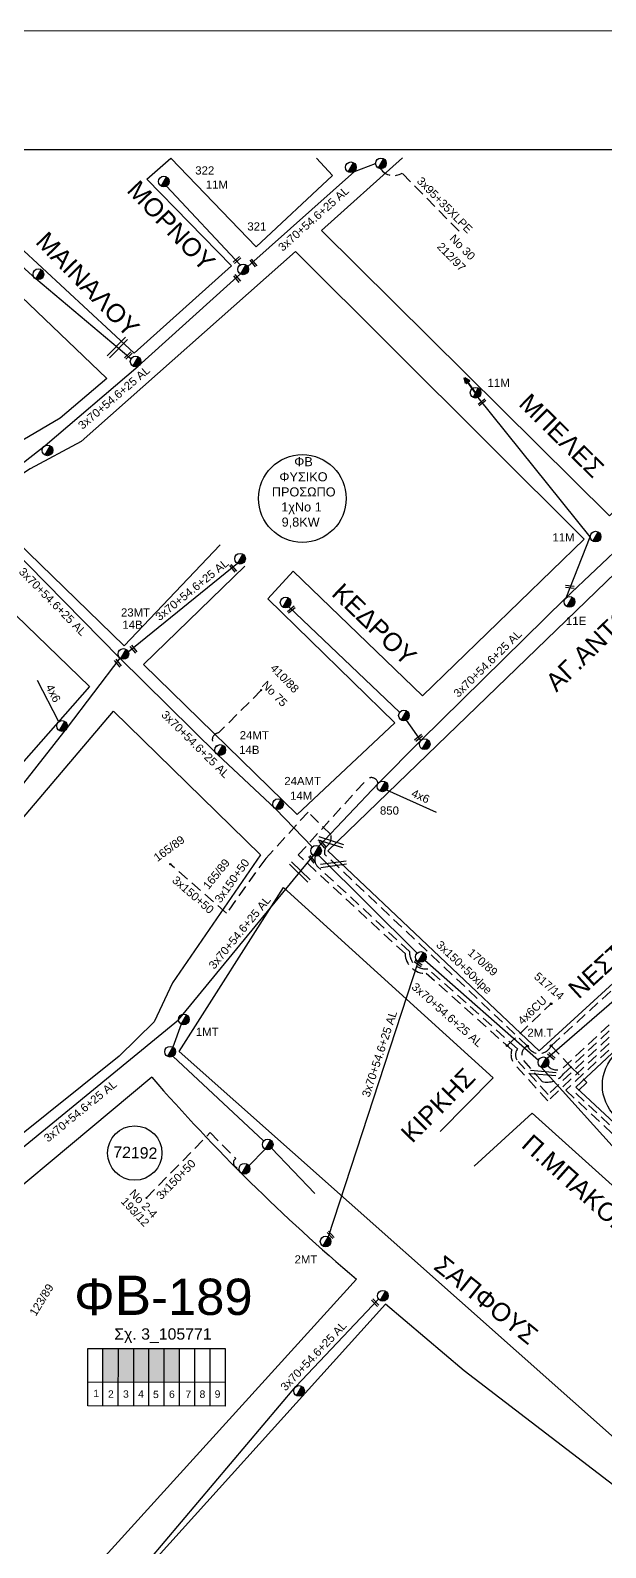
# Model space of a CAD drawing. Header units: millimetres. Extents: x 855 to 3091, y 750 to 2767.
# Drawn here: x 2275 to 2401.9, y 1438.1 to 1772.4 of the extents above; entities that cross this region are included whole.
import ezdxf
from ezdxf.enums import TextEntityAlignment as Align

# ---------------------------------------------------------------- set-up
doc = ezdxf.new("R2010")
doc.units = ezdxf.units.MM
doc.linetypes.add('DASHED', pattern=[19.05, 12.7, -6.35])
for name, color, linetype, lineweight in [('3x150+50', 7, 'Continuous', 30), ('3x150AL+50CU', 7, 'Continuous', 30), ('3x70+54.6+25 AL', 7, 'SYN_LINE', 30), ('3x95+35', 7, 'Continuous', 30), ('4x6', 7, 'SYN_LINE', 30), ('4x6CU', 7, 'Continuous', 30), ('Υπόβαθρο ΔΕΗ', 7, 'Continuous', 30)]:
    doc.layers.add(name, color=color, linetype=linetype, lineweight=lineweight)
for name, color, linetype in [('Pillar OTE', 7, 'Continuous'), ('TEXT ΚΑΛΩΔΙΩΝ', 7, 'Continuous'), ('Άγνωστα', 7, 'Continuous'), ('Επίτονοι', 7, 'Continuous'), ('Επιγραφές - Σχήματα', 7, 'Continuous'), ('Καλώδια ΧΤ   3x150AL+50CU', 7, 'DASHED'), ('Μηχανική τομή', 7, 'Continuous'), ('Στύλος ΦΜ', 7, 'Continuous'), ('Στύλος ΦΜ @ 1', 7, 'Continuous'), ('Συνδέσεις', 7, 'Continuous'), ('Τομή', 7, 'Continuous')]:
    doc.layers.add(name, color=color, linetype=linetype)
doc.styles.add('arial', font='arial.ttf')
doc.styles.get("Standard").update_dxf_attribs({"font": 'arial.ttf'})
doc.linetypes.add('SYN_LINE', pattern='A,0.5,-0.0001,["/\\/\\/\\/",Standard,S=0.1,R=0,X=0,Y=-0.05],-0.25', length=0.7501)

# ---------------------------------------------------------------- blocks, each defined once
blk = doc.blocks.new('ΥΠΑΡΧΩΝ ΤΣΙΜΕΝΤΕΝΙΟΣ ΣΤΥΛΟΣ')
at = {"layer": 'Στύλος ΦΜ'}
blk.add_hatch(color=7, dxfattribs=at).paths.add_polyline_path([(-1.29, -2.28, 0.574793), (2.62, 0, 0.268822), (1.3, 2.27)])
at = {"layer": 'Στύλος ΦΜ', "color": 7}
blk.add_line((-1.29, -2.28), (1.3, 2.27), dxfattribs=at)
blk.add_circle((0, 0), 2.62, dxfattribs=at)
at = {"layer": 'Στύλος ΦΜ', "flags": 4}
for tag, p in [('ΑΡΙΘΜΟΣ', (-4.68, 8.05)), ('ΤΥΠΟΣ', (-4.91, 3.03))]:
    blk.add_attdef(tag, p, '', height=4, dxfattribs=at)
blk = doc.blocks.new('ΕΠΙΤΟΝΟΣ')
at = {"layer": 'Επίτονοι', "lineweight": 40, "ltscale": 40}
blk.add_hatch(color=256, dxfattribs=at).paths.add_polyline_path([(-1.13, 6.47), (0, 9.1), (1.13, 6.47)])
for p, q in [((-1.13, 6.47), (0, 9.1)), ((0, 9.1), (1.13, 6.47)), ((1.13, 6.47), (-1.13, 6.47)), ((-1.13, 6.47), (0, 6.47)), ((0, 6.47), (0, 0))]:
    blk.add_line(p, q, dxfattribs=at)
blk = doc.blocks.new('ΜΗΧΑΝΙΚΗ ΤΟΜΗ')
at = {"layer": 'Μηχανική τομή', "ltscale": 40}
for p, q in [((-1.9, 0.8), (5.7, 0.8)), ((-1.9, -0.8), (5.7, -0.8))]:
    blk.add_line(p, q, dxfattribs=at)
blk = doc.blocks.new('ΤΟΜΗ')
at = {"layer": 'Τομή', "ltscale": 40}
for p, q in [((-5.7, 0), (17.1, 0)), ((-5.7, -2.8), (17.1, -2.8))]:
    blk.add_line(p, q, dxfattribs=at)
blk = doc.blocks.new('_ΣΥΝΔΕΣΗ')
at = {"layer": 'Συνδέσεις', "linetype": 'SYN_LINE', "ltscale": 40}
blk.add_hatch(color=256, dxfattribs=at).paths.add_polyline_path([(0.5, -0.01, 1), (-0.5, -0.01, 1)])
at = {"layer": 'Συνδέσεις'}
blk.add_circle((0, -0.01), 0.5, dxfattribs=at)

msp = doc.modelspace()

# ---------------------------------------------------------------- hatches: boundary and pattern name
at = {"layer": 'Καλώδια ΧΤ   3x150AL+50CU', "linetype": 'DASHED', "lineweight": -3, "ltscale": 0.2}
h = msp.add_hatch(color=173, dxfattribs=at)
h.dxf.hatch_style = 1
h.paths.add_polyline_path([(2294.38, 1481.93), (2290.94, 1481.93), (2290.93, 1474.57), (2294.37, 1474.57)])
h = msp.add_hatch(color=6, dxfattribs=at)
h.dxf.hatch_style = 1
h.paths.add_polyline_path([(2294.37, 1474.57), (2297.81, 1474.57), (2297.81, 1481.93), (2294.38, 1481.93)])
h = msp.add_hatch(color=133, dxfattribs=at)
h.dxf.hatch_style = 1
h.paths.add_polyline_path([(2301.11, 1481.93), (2297.81, 1481.93), (2297.81, 1474.57), (2301.11, 1474.56)])
h = msp.add_hatch(color=62, dxfattribs=at)
h.dxf.hatch_style = 1
h.paths.add_polyline_path([(2304.5, 1481.93), (2301.11, 1481.93), (2301.11, 1474.56), (2304.5, 1474.56)])
h = msp.add_hatch(color=27, dxfattribs=at)
h.dxf.hatch_style = 1
h.paths.add_polyline_path([(2304.5, 1474.56), (2307.89, 1474.56), (2307.9, 1481.93), (2304.5, 1481.93)])

# ---------------------------------------------------------------- linework, layer by layer
at = {"lineweight": -3, "ltscale": 0.2}
for centre in [(2334.97, 1669.26), (2410.82, 1539.96)]:
    msp.add_circle(centre, 9.67, dxfattribs=at)
at = {"layer": '3x150+50', "lineweight": -3}
msp.add_lwpolyline([(876.93, 763.69), (2934.6, 763.16), (2934.6, 1746.06), (876.93, 1746.06)], close=True, dxfattribs=at)
at = {"layer": '3x150+50', "color": 133, "linetype": 'DASHED', "lineweight": -3, "ltscale": 0.2}
for points in [[(2325.9, 1627.01), (2316.49, 1617.6, 0.805777), (2316.07, 1614.71, 3.47414)], [(2475.66, 1600.73), (2466.65, 1610.37), (2389.16, 1537.92), (2382.55, 1545.21, -0.363113), (2382.43, 1547.97), (2362.66, 1565.63, -0.47454), (2358.61, 1569.4), (2338.41, 1588.06, -0.297366), (2337.81, 1590.43, -0.713774)]]:
    msp.add_lwpolyline(points, format="xyb", dxfattribs=at)
at = {"layer": '3x150+50', "color": 5, "linetype": 'DASHED', "lineweight": -3, "ltscale": 0.2}
for points in [[(2476.37, 1601.4), (2466.68, 1611.76), (2392.56, 1542.47, -0.306727), (2387.85, 1540.78), (2383.81, 1545.43, -0.49792), (2384.63, 1548.6)], [(2389.84, 1548.67, -0.646726), (2384.63, 1548.6), (2339.86, 1590.9, -0.26876), (2340.48, 1592.73, 0.282307), (2341.25, 1595.19), (2336.23, 1600.15), (2326.88, 1589.92), (2318.26, 1577.9), (2305.84, 1588.67)], [(2394.19, 1544), (2397.75, 1540.55), (2395.27, 1538.19), (2406.02, 1528.18, -0.28141), (2411.35, 1523.11), (2424.69, 1535.73)]]:
    msp.add_lwpolyline(points, format="xyb", dxfattribs=at)
at = {"layer": '3x150+50', "color": 6, "linetype": 'DASHED', "lineweight": -3, "ltscale": 0.2}
msp.add_lwpolyline([(2477.06, 1602.05), (2466.69, 1613.14), (2392.47, 1543.76, -0.40085), (2389.09, 1544.3)], format="xyb", dxfattribs=at)
at = {"layer": '3x150+50', "color": 30, "linetype": 'DASHED', "lineweight": -3, "ltscale": 0.2}
msp.add_lwpolyline([(2474.95, 1600.07), (2466.63, 1608.98), (2389.1, 1536.5), (2381.8, 1544.54, -0.279634), (2381.18, 1547.75), (2362.31, 1564.6, -0.410122), (2357.61, 1568.97), (2334.07, 1590.7), (2349.07, 1607.25, -0.635681), (2351.66, 1606.46, -102.622288)], format="xyb", dxfattribs=at)
at = {"layer": '3x150+50', "color": 151, "linetype": 'DASHED', "lineweight": -3, "ltscale": 0.2}
msp.add_lwpolyline([(2474.22, 1599.39), (2466.58, 1607.56), (2393.09, 1538.86), (2405.81, 1527.01, -0.282439), (2409.52, 1523.13), (2433.28, 1502.8, -0.635886), (2434.15, 1501.36)], format="xyb", dxfattribs=at)
at = {"layer": '3x150+50', "color": 5, "linetype": 'DASHED', "lineweight": -3, "ltscale": 0.2}
msp.add_lwpolyline([(2394.19, 1544), (2389.84, 1548.67)], dxfattribs=at)
at = {"layer": '3x150+50', "color": 173, "linetype": 'DASHED', "lineweight": -3, "ltscale": 0.2}
msp.add_lwpolyline([(2300.58, 1515.14), (2314.64, 1529.51), (2320.26, 1523.78, 0.83016), (2321.04, 1521.81, -17.62833)], format="xyb", dxfattribs=at)
at = {"layer": '3x150AL+50CU', "color": 5, "linetype": 'DASHED', "lineweight": -3, "ltscale": 0.2}
msp.add_lwpolyline([(2389.85, 1548.66), (2450.89, 1604.41), (2438.2, 1617.13)], dxfattribs=at)
at = {"layer": '3x70+54.6+25 AL', "color": 5, "linetype": 'SYN_LINE', "lineweight": -3, "ltscale": 15}
msp.add_lwpolyline([(2297.14, 1700), (2276.15, 1717.64), (2256.25, 1735.67), (2246.02, 1746.06)], dxfattribs=at)
at = {"layer": '3x70+54.6+25 AL', "color": 133, "linetype": 'SYN_LINE', "lineweight": -3, "ltscale": 15}
for points in [[(2322.91, 1720.36), (2346.45, 1741.35), (2351.12, 1743.09)], [(2305.02, 1738.1), (2321.28, 1720.76)], [(2262.22, 1668.44), (2278.26, 1680.94), (2298.78, 1698.42), (2321.31, 1718.73)], [(2337.17, 1592.45), (2329.02, 1600.88), (2316.27, 1612.81), (2294.58, 1634.22), (2262.25, 1666.95)], [(2296.57, 1635.44), (2320.64, 1654.97)], [(2294.73, 1634.08), (2283.09, 1618.78), (2273.46, 1606.52), (2246.95, 1576.19)], [(2262.6, 1401.73), (2285.17, 1420.72), (2301.12, 1435.24), (2333.55, 1473.55), (2351.79, 1492.84)]]:
    msp.add_lwpolyline(points, dxfattribs=at)
at = {"layer": '3x70+54.6+25 AL', "color": 30, "linetype": 'SYN_LINE', "lineweight": -3, "ltscale": 15}
for points in [[(2338.57, 1592.62), (2351.66, 1606.46), (2361.13, 1615.95), (2393.03, 1647.26), (2426.46, 1678.85), (2459.15, 1709.56)], [(2393.17, 1647.39), (2398.47, 1660.83), (2373.77, 1691.54)], [(2356.42, 1622.14), (2331.96, 1645.37)]]:
    msp.add_lwpolyline(points, dxfattribs=at)
at = {"layer": '3x70+54.6+25 AL', "color": 85, "linetype": 'SYN_LINE', "lineweight": -3, "ltscale": 15}
msp.add_lwpolyline([(2534.27, 1680.3), (2515.44, 1660.9), (2489.95, 1638.17), (2461.75, 1612.16), (2441.66, 1592.58), (2422.32, 1574.68), (2388.99, 1545.82)], dxfattribs=at)
at = {"layer": '3x70+54.6+25 AL', "color": 30, "linetype": 'SYN_LINE', "lineweight": -3, "ltscale": 7}
msp.add_lwpolyline([(2361.11, 1615.92), (2357.95, 1620.42)], dxfattribs=at)
at = {"layer": '3x70+54.6+25 AL', "color": 173, "linetype": 'SYN_LINE', "lineweight": -3, "ltscale": 15}
for points in [[(2239.29, 1498.54), (2273.81, 1526.65), (2307.65, 1554.38), (2337.4, 1590.57)], [(2308.25, 1553.44), (2306.38, 1548.36)], [(2306.43, 1546.35), (2326.43, 1527.67)], [(2328.16, 1526.07), (2337.71, 1516.12)]]:
    msp.add_lwpolyline(points, dxfattribs=at)
at = {"layer": '3x70+54.6+25 AL', "color": 6, "linetype": 'SYN_LINE', "lineweight": -3, "ltscale": 15}
for points in [[(2360.27, 1569.07), (2338.6, 1590.6)], [(2360.51, 1567.2), (2340.68, 1506.55)], [(2387.03, 1545.38), (2362.01, 1567.48)]]:
    msp.add_lwpolyline(points, dxfattribs=at)
at = {"layer": '3x70+54.6+25 AL', "color": 151, "linetype": 'SYN_LINE', "lineweight": -3, "ltscale": 15}
msp.add_lwpolyline([(2433.14, 1500.73), (2405.99, 1523.56), (2387.56, 1543.98)], dxfattribs=at)
at = {"layer": '3x70+54.6+25 AL', "color": 173, "linetype": 'SYN_LINE', "lineweight": -3, "ltscale": 6}
msp.add_lwpolyline([(2326.74, 1525.87), (2323.18, 1522.19)], dxfattribs=at)
at = {"layer": '3x95+35', "color": 133, "linetype": 'DASHED', "lineweight": -3, "ltscale": 0.2}
msp.add_lwpolyline([(2369.52, 1728.18), (2356.96, 1740.96, -0.403432), (2352.23, 1741.92, 5.735036)], format="xyb", dxfattribs=at)
at = {"layer": '4x6', "color": 133, "linetype": 'SYN_LINE', "lineweight": -3, "ltscale": 10}
msp.add_lwpolyline([(2281.21, 1620.15), (2276.53, 1629.18)], dxfattribs=at)
at = {"layer": '4x6', "color": 30, "linetype": 'SYN_LINE', "lineweight": -3, "ltscale": 15}
msp.add_lwpolyline([(2353.54, 1605.05), (2364.5, 1600.13)], dxfattribs=at)
at = {"layer": '4x6CU', "color": 30, "linetype": 'DASHED', "lineweight": -3, "ltscale": 0.2}
msp.add_lwpolyline([(2380.15, 1548.68), (2389.76, 1557.88)], dxfattribs=at)
at = {"layer": 'Pillar OTE', "lineweight": -3, "ltscale": 40}
for points in [[(2287.61, 1469.29), (2287.61, 1481.93), (2317.94, 1481.93), (2317.94, 1469.26), (2287.61, 1469.29)], [(2290.93, 1469.29), (2290.94, 1481.93)], [(2294.37, 1469.29), (2294.38, 1481.93)], [(2297.81, 1469.28), (2297.81, 1481.93)], [(2301.11, 1469.28), (2301.11, 1481.93)], [(2304.5, 1469.28), (2304.5, 1481.93)], [(2307.89, 1469.27), (2307.9, 1481.93)], [(2311.23, 1469.27), (2311.23, 1481.93)], [(2314.62, 1469.27), (2314.62, 1481.93)], [(2287.61, 1474.58), (2317.94, 1474.55)]]:
    msp.add_lwpolyline(points, dxfattribs=at)
at = {"layer": 'Επιγραφές - Σχήματα', "lineweight": -3}
msp.add_lwpolyline([(854.53, 1772.42), (3089.94, 1772.28), (3090.64, 753.14), (854.53, 753.28)], close=True, dxfattribs=at)
at = {"layer": 'Υπόβαθρο ΔΕΗ', "lineweight": -3}
for points in [[(2252.16, 1743.62), (2297.9, 1701.27), (2319.36, 1720.53), (2300.65, 1739.64), (2305.97, 1744.23), (2324.75, 1724.71), (2341.61, 1740.46), (2338.09, 1744.24)], [(2357.09, 1744.35), (2339.22, 1728.28), (2402.74, 1665.44), (2434.33, 1695.54), (2407.26, 1722.24), (2412.3, 1727.34), (2439.63, 1700.95), (2478.65, 1738.48), (2472.26, 1744.83)], [(2333.44, 1723.69), (2286.21, 1681.78), (2274.91, 1675.77), (2269.62, 1672.36), (2263.92, 1667.56), (2295.65, 1636.75), (2316.83, 1659.06)], [(2322.28, 1654.35), (2299.89, 1632.67), (2333.83, 1599.63), (2355.36, 1619.84), (2327.33, 1647.11), (2332.91, 1653.24), (2361.43, 1625.77), (2397.15, 1660.27), (2333.44, 1723.69)], [(2407.12, 1459.21), (2307.77, 1547.42), (2330.78, 1583.5), (2377.08, 1541.62), (2365.37, 1529.79)], [(2301.75, 1541.7), (2251.88, 1500.15), (2218.85, 1432.85), (2261.81, 1403.61), (2346.88, 1497.22)], [(2372.83, 1522.12), (2385.65, 1533.79), (2421.65, 1501.38), (2422.07, 1451.24), (2478.61, 1411.04), (2445.27, 1361.8), (2336.52, 1430.33)], [(2413.76, 1444.07), (2370.67, 1477.01), (2353.29, 1491.72), (2291.46, 1423.23), (2316.87, 1406.11), (2353.7, 1369.43), (2377.96, 1395.71), (2335.39, 1423.4)]]:
    msp.add_lwpolyline(points, dxfattribs=at)
for points in [[(2340.55, 1591.63), (2387.17, 1547.57), (2532.56, 1680.36), (2485.21, 1731.23)], [(2266.03, 1720.28), (2291.87, 1695.68), (2281.56, 1686.99), (2267.85, 1678.98), (2259.15, 1671.89), (2237.67, 1692.04)], [(2395.29, 1539.55), (2434.68, 1502.84), (2567.67, 1642.42), (2538, 1672.96)], [(2255.54, 1659.17), (2287.98, 1627.84), (2202.11, 1530.33), (2176.58, 1552), (2175.68, 1561.35)], [(2207.73, 1525.55), (2239.09, 1558.66), (2293.32, 1622.41), (2325.72, 1590.75), (2306.3, 1562.54), (2302.29, 1553.96), (2294.58, 1546.36), (2238.1, 1501.19)]]:
    msp.add_lwpolyline(points, close=True, dxfattribs=at)
msp.add_lwpolyline([(2301.75, 1541.7, 0.03761), (2346.88, 1497.22, 0.720858)], format="xyb", dxfattribs=at)
msp.add_circle((2298, 1525.01), 6, dxfattribs=at)

# ---------------------------------------------------------------- block references
at = {"layer": 'Επίτονοι', "lineweight": -3, "xscale": 0.4499999999998181, "yscale": 0.4499999999998181, "zscale": 0.4499999999998181, "rotation": 36.97127863614599}
msp.add_blockref('ΕΠΙΤΟΝΟΣ', (2373.19, 1692.57), dxfattribs=at)
at = {"layer": 'Μηχανική τομή', "lineweight": -3}
for p, xscale, yscale, zscale, rotation in [((2320.19, 1721.51), 0.2499999999999997, 0.2499999999999997, 0.4999999999999997, 41.97787882532334), ((2323.83, 1721.52), 0.2499999999999997, 0.2499999999999997, 0.4999999999999997, 309.2449625426606), ((2320.24, 1718.11), 0.2499999999999997, 0.2499999999999997, 0.4999999999999997, 309.2449625426606), ((2296.22, 1700.44), 0.2499999999999997, 0.2499999999999997, 0.4999999999999997, 41.97787882532334), ((2374.95, 1690.7), 0.2499999999999997, 0.2499999999999997, 0.4999999999999997, 219.1259090839692), ((2319.36, 1654.24), 0.2499999999999997, 0.2499999999999997, 0.4999999999999997, 309.2449625426606), ((2394.44, 1649.7), 0.2499999999999997, 0.2499999999999997, 0.4999999999999997, 173.547999991084), ((2332.91, 1645.04), 0.2499999999999997, 0.2499999999999997, 0.4999999999999997, 219.1259090839692), ((2297.4, 1636.43), 0.2499999999999997, 0.2499999999999997, 0.4999999999999997, 309.2449625426606), ((2293.93, 1633.34), 0.2499999999999997, 0.2499999999999997, 0.4999999999999997, 309.2449625426606), ((2360.97, 1616.77), 0.2499999999999997, 0.2499999999999997, 0.4999999999999997, 219.1259090839692), ((2339.07, 1593.46), 0.2499999999999997, 0.2499999999999997, 0.4999999999999997, 309.2449625426606), ((2336.77, 1590.12), 0.2499999999999997, 0.2499999999999997, 0.4999999999999997, 309.2449625426606), ((2360.12, 1567.1), 0.2499999999999999, 0.2499999999999999, 0.4999999999999995, 326.5717389394755), ((2389.53, 1546.7), 0.2499999999999998, 0.2499999999999998, 0.4999999999999997, 319.5425630443053), ((2340.88, 1507.32), 0.25, 0.25, 0.4999999999999995, 313.5088931811238), ((2350.71, 1492.4), 0.25, 0.25, 0.4999999999999995, 313.5088931811238)]:
    msp.add_blockref('ΜΗΧΑΝΙΚΗ ΤΟΜΗ', p, dxfattribs=dict(at, xscale=xscale, yscale=yscale, zscale=zscale, rotation=rotation))
at = {"layer": 'Στύλος ΦΜ @ 1', "lineweight": -3, "ltscale": 40}
ref = msp.add_blockref('ΥΠΑΡΧΩΝ ΤΣΙΜΕΝΤΕΝΙΟΣ ΣΤΥΛΟΣ', (2304.42, 1739.12), dxfattribs=dict(at, xscale=0.4499999999998181, yscale=0.4499999999998181, zscale=0.4499999999998181))
ref.add_attrib('ΤΥΠΟΣ', '322', (2311.34, 1740.65), dxfattribs={"layer": 'Στύλος ΦΜ', "height": 1.8, "flags": 4})
ref.add_attrib('ΑΡΙΘΜΟΣ', '11M', (2313.66, 1737.53), dxfattribs={"layer": 'Στύλος ΦΜ', "height": 1.8, "flags": 4})
for p, xscale, yscale, zscale in [((2345.67, 1742.24), 0.4499999999998181, 0.4499999999998181, 0.4499999999998181), ((2352.3, 1743.1), 0.4499999999998181, 0.4499999999998181, 0.4499999999998181), ((2276.73, 1718.67), 0.4499999999998181, 0.4499999999998181, 0.4499999999998181), ((2298.18, 1699.44), 0.4499999999998181, 0.4499999999998181, 0.4499999999998181), ((2278.75, 1679.86), 0.4499999999998181, 0.4499999999998181, 0.4499999999998181), ((2321.22, 1655.99), 0.4499999999998181, 0.4499999999998181, 0.4499999999998181), ((2331.27, 1646.32), 0.4499999999998181, 0.4499999999998181, 0.4499999999998181), ((2357.37, 1621.44), 0.4499999999998181, 0.4499999999998181, 0.4499999999998181), ((2281.96, 1619.12), 0.4499999999998181, 0.4499999999998181, 0.4499999999998181), ((2361.95, 1615.1), 0.4499999999998181, 0.4499999999998181, 0.4499999999998181), ((2337.98, 1591.6), 0.4499999999998181, 0.4499999999998181, 0.4499999999998181), ((2361.09, 1568.22), 0.4499999999998181, 0.4499999999998181, 0.4499999999998181), ((2305.79, 1547.34), 0.4499999999998182, 0.4499999999998182, 0.4499999999998182), ((2327.32, 1526.89), 0.4499999999998182, 0.4499999999998182, 0.4499999999998182), ((2322.19, 1521.55), 0.4499999999998182, 0.4499999999998182, 0.4499999999998182), ((2352.72, 1493.56), 0.4499999999998181, 0.4499999999998181, 0.4499999999998181), ((2334.24, 1472.59), 0.4499999999998181, 0.4499999999998181, 0.4499999999998181)]:
    msp.add_blockref('ΥΠΑΡΧΩΝ ΤΣΙΜΕΝΤΕΝΙΟΣ ΣΤΥΛΟΣ', p, dxfattribs=dict(at, xscale=xscale, yscale=yscale, zscale=zscale))
ref = msp.add_blockref('ΥΠΑΡΧΩΝ ΤΣΙΜΕΝΤΕΝΙΟΣ ΣΤΥΛΟΣ', (2321.9, 1719.75), dxfattribs=dict(at, xscale=0.4499999999998181, yscale=0.4499999999998181, zscale=0.4499999999998181))
ref.add_attrib('ΤΥΠΟΣ', '321', (2322.83, 1728.31), dxfattribs={"layer": 'Στύλος ΦΜ', "height": 1.8, "flags": 4})
ref = msp.add_blockref('ΥΠΑΡΧΩΝ ΤΣΙΜΕΝΤΕΝΙΟΣ ΣΤΥΛΟΣ', (2373.19, 1692.57), dxfattribs=dict(at, xscale=0.4499999999998181, yscale=0.4499999999998181, zscale=0.4499999999998181))
ref.add_attrib('ΤΥΠΟΣ', '11M', (2375.83, 1693.86), dxfattribs={"layer": 'Στύλος ΦΜ', "height": 1.8, "flags": 4})
ref = msp.add_blockref('ΥΠΑΡΧΩΝ ΤΣΙΜΕΝΤΕΝΙΟΣ ΣΤΥΛΟΣ', (2399.65, 1660.85), dxfattribs=dict(at, xscale=0.4499999999998181, yscale=0.4499999999998181, zscale=0.4499999999998181))
ref.add_attrib('ΤΥΠΟΣ', '11M', (2390.12, 1659.78), dxfattribs={"layer": 'Στύλος ΦΜ', "height": 1.8, "flags": 4})
ref = msp.add_blockref('ΥΠΑΡΧΩΝ ΤΣΙΜΕΝΤΕΝΙΟΣ ΣΤΥΛΟΣ', (2393.91, 1646.47), dxfattribs=dict(at, xscale=0.4499999999998181, yscale=0.4499999999998181, zscale=0.4499999999998181))
ref.add_attrib('ΤΥΠΟΣ', '11E', (2393.11, 1641.38), dxfattribs={"layer": 'Στύλος ΦΜ', "height": 1.8, "flags": 4})
ref = msp.add_blockref('ΥΠΑΡΧΩΝ ΤΣΙΜΕΝΤΕΝΙΟΣ ΣΤΥΛΟΣ', (2295.48, 1634.99), dxfattribs=dict(at, xscale=0.4499999999998178, yscale=0.4499999999998178, zscale=0.4499999999998178))
ref.add_attrib('ΤΥΠΟΣ', '23MT', (2294.95, 1643.24), dxfattribs={"layer": 'Στύλος ΦΜ', "height": 1.8, "flags": 4})
ref.add_attrib('ΑΡΙΘΜΟΣ', '14B', (2295.26, 1640.54), dxfattribs={"layer": 'Στύλος ΦΜ', "height": 1.8, "flags": 4})
ref = msp.add_blockref('ΥΠΑΡΧΩΝ ΤΣΙΜΕΝΤΕΝΙΟΣ ΣΤΥΛΟΣ', (2316.85, 1613.83), dxfattribs=dict(at, xscale=0.4499999999998177, yscale=0.4499999999998177, zscale=0.4499999999998177))
ref.add_attrib('ΤΥΠΟΣ', '24MT', (2321.15, 1616.18), dxfattribs={"layer": 'Στύλος ΦΜ', "height": 1.8, "flags": 4})
ref.add_attrib('ΑΡΙΘΜΟΣ', '14B', (2321.03, 1612.98), dxfattribs={"layer": 'Στύλος ΦΜ', "height": 1.8, "flags": 4})
ref = msp.add_blockref('ΥΠΑΡΧΩΝ ΤΣΙΜΕΝΤΕΝΙΟΣ ΣΤΥΛΟΣ', (2329.6, 1601.9), dxfattribs=dict(at, xscale=0.4499999999998177, yscale=0.4499999999998177, zscale=0.4499999999998177))
ref.add_attrib('ΤΥΠΟΣ', '24AMT', (2330.98, 1606.1), dxfattribs={"layer": 'Στύλος ΦΜ', "height": 1.8, "flags": 4})
ref.add_attrib('ΑΡΙΘΜΟΣ', '14M', (2332.25, 1602.86), dxfattribs={"layer": 'Στύλος ΦΜ', "height": 1.8, "flags": 4})
ref = msp.add_blockref('ΥΠΑΡΧΩΝ ΤΣΙΜΕΝΤΕΝΙΟΣ ΣΤΥΛΟΣ', (2352.66, 1605.82), dxfattribs=dict(at, xscale=0.4499999999998181, yscale=0.4499999999998181, zscale=0.4499999999998181))
ref.add_attrib('ΤΥΠΟΣ', '850', (2352.08, 1599.59), dxfattribs={"layer": 'Στύλος ΦΜ', "height": 1.8, "flags": 4})
ref = msp.add_blockref('ΥΠΑΡΧΩΝ ΤΣΙΜΕΝΤΕΝΙΟΣ ΣΤΥΛΟΣ', (2308.83, 1554.46), dxfattribs=dict(at, xscale=0.4499999999998182, yscale=0.4499999999998182, zscale=0.4499999999998182))
ref.add_attrib('ΤΥΠΟΣ', '1MT', (2311.47, 1550.81), dxfattribs={"layer": 'Στύλος ΦΜ', "height": 1.8, "flags": 4})
ref = msp.add_blockref('ΥΠΑΡΧΩΝ ΤΣΙΜΕΝΤΕΝΙΟΣ ΣΤΥΛΟΣ', (2388.14, 1545), dxfattribs=dict(at, xscale=0.4499999999998181, yscale=0.4499999999998181, zscale=0.4499999999998181))
ref.add_attrib('ΤΥΠΟΣ', '2M.T.', (2384.6, 1550.63), dxfattribs={"layer": 'Στύλος ΦΜ', "height": 1.8, "flags": 4})
ref = msp.add_blockref('ΥΠΑΡΧΩΝ ΤΣΙΜΕΝΤΕΝΙΟΣ ΣΤΥΛΟΣ', (2340.09, 1505.53), dxfattribs=dict(at, xscale=0.4499999999998182, yscale=0.4499999999998182, zscale=0.4499999999998182))
ref.add_attrib('ΤΥΠΟΣ', '2MT', (2333.25, 1500.68), dxfattribs={"layer": 'Στύλος ΦΜ', "height": 1.8, "flags": 4})
at = {"layer": 'Συνδέσεις', "lineweight": -3, "zscale": 0.25}
for p, xscale, yscale in [((2325.9, 1627.02), 0.25, 0.25), ((2305.84, 1588.67), 0.25, 0.25), ((2389.82, 1557.92), 0.4, 0.4), ((2380.15, 1548.68), 0.4, 0.4), ((2384.63, 1548.6), 0.4, 0.4), ((2389.85, 1548.67), 0.4, 0.4), ((2300.58, 1515.14), 0.25, 0.25)]:
    msp.add_blockref('_ΣΥΝΔΕΣΗ', p, dxfattribs=dict(at, xscale=xscale, yscale=yscale))
at = {"layer": 'Τομή', "lineweight": -3}
for p, xscale, yscale, zscale, rotation in [((2295.43, 1703.28), 0.2499999999999998, 0.2499999999999998, 0.2499999999999998, 225.5348814311177), ((2339.94, 1594.31), 0.2499999999999998, 0.2499999999999998, 0.2499999999999998, 342.7401454440478), ((2333.62, 1588.21), 0.2499999999999998, 0.2499999999999998, 0.2499999999999998, 315.5441563611196), ((2340.38, 1588.84), 0.2499999999999998, 0.2499999999999998, 0.2499999999999998, 7.833560167670412), ((2386.7, 1543.13), 0.2499999999999996, 0.2499999999999996, 0.2499999999999996, 355.3909271534255)]:
    msp.add_blockref('ΤΟΜΗ', p, dxfattribs=dict(at, xscale=xscale, yscale=yscale, zscale=zscale, rotation=rotation))

# ---------------------------------------------------------------- texts
at = {"lineweight": -3, "ltscale": 40, "char_height": 4, "width": 65.6312, "attachment_point": 1, "style": 'arial'}
for s, insert, rotation in [('MOPNOY', (2298.93, 1739.75), 313.5994), ('MAINAΛOY', (2278.78, 1728.42), 314.2727), ('MΠEΛEΣ', (2385.25, 1692.74), 315.4518), ('Π.MΠAKOΓIANNH', (2385.7, 1529.47), 318.3007), ('ΣAΠΦOYΣ', (2366.18, 1502.74), 321.16)]:
    msp.add_mtext(s, dxfattribs=dict(at, insert=insert, rotation=rotation))
at = {"lineweight": -3, "ltscale": 30, "char_height": 1.63, "width": 11.2573, "attachment_point": 1}
for s, insert in [('1', (2288.85, 1472.85)), ('2', (2292.09, 1472.72)), ('3', (2295.42, 1472.72)), ('4', (2298.73, 1472.72)), ('5', (2302.03, 1472.64)), ('6', (2305.55, 1472.67)), ('7', (2309.18, 1472.67)), ('8', (2312.29, 1472.69)), ('9', (2315.62, 1472.72))]:
    msp.add_mtext(s, dxfattribs=dict(at, insert=insert))
at = {"layer": 'TEXT ΚΑΛΩΔΙΩΝ', "linetype": 'Continuous', "lineweight": -3, "ltscale": 0.2}
for s, rotation, p in [('3x95+35XLPE', 314.5116, (2366.38, 1733.94)), ('3x70+54.6+25 AL', 41.7305, (2337.43, 1730.89)), ('3x70+54.6+25 AL', 40.4455, (2293.42, 1691.49)), ('3x70+54.6+25 AL', 39.048, (2310.6, 1649.14)), ('3x70+54.6+25 AL', 314.6493, (2279.9, 1646.53)), ('3x70+54.6+25 AL', 44.4631, (2375.82, 1632.89)), ('4x6', 297.3988, (2280.03, 1626.33)), ('3x70+54.6+25 AL', 315.3633, (2311.4, 1615.09)), ('4x6', 335.827, (2361.04, 1603.65)), ('3x150+50', 54.3432, (2319.43, 1585.02)), ('3x150+50', 319.0637, (2310.87, 1581.92)), ('3x70+54.6+25 AL', 50.5844, (2321.13, 1573.62)), ('3x150+50xlpe', 316.6202, (2370.66, 1565.94)), ('3x70+54.6+25 AL', 318.5504, (2366.93, 1555.48)), ('4x6CU', 43.7475, (2385.67, 1556.46)), ('3x70+54.6+25 AL', 71.8898, (2351.97, 1546.88)), ('3x70+54.6+25 AL', 39.3289, (2285.97, 1534.28)), ('3x150+50', 45.6198, (2307.07, 1519.2)), ('3x70+54.6+25 AL', 46.6041, (2337.42, 1480.27))]:
    msp.add_text(s, height=1.8, rotation=rotation, dxfattribs=at).set_placement(p, align=Align.MIDDLE_CENTER)
at = {"layer": 'Άγνωστα', "lineweight": -3, "ltscale": 40, "char_height": 1.8, "width": 12.7137, "attachment_point": 1, "style": 'arial'}
for s, insert, rotation in [('212/97', (2365.8, 1725.88), 314.3104), ('No 30', (2368.59, 1727.66), 314.3104), ('410/88', (2329.03, 1632.99), 314.3104), ('No 75', (2327.15, 1629.25), 314.3104), ('165/89', (2301.93, 1590.59), 36.0952), ('165/89', (2312.87, 1584.08), 51.0239), ('170/89', (2372.47, 1570.27), 318.8265), ('517/14', (2387.1, 1565.01), 318.8265), ('193/12', (2296.12, 1515.45), 313.2808), ('No 2-4', (2297.98, 1517.24), 313.2808), ('123/89', (2274.64, 1489.87), 58.35)]:
    msp.add_mtext(s, dxfattribs=dict(at, insert=insert, rotation=rotation))
at = {"layer": 'Άγνωστα', "lineweight": -3, "insert": (2293.31, 1526.51), "char_height": 2.5, "width": 13.4112, "attachment_point": 1, "rotation": 358.1643}
msp.add_mtext('72192', dxfattribs=at)
at = {"layer": 'Άγνωστα', "color": 7, "lineweight": -3, "insert": (2293.48, 1486.39), "char_height": 2.5, "width": 4.551914400963142e-14, "attachment_point": 1}
msp.add_mtext('Σχ. 3_105771', dxfattribs=at)
at = {"layer": 'Υπόβαθρο ΔΕΗ', "lineweight": -3}
for s, rotation, p in [('ΑΓ.ΑΝΤΩΝΙΟΥ', 43.9797, (2403.07, 1640.84)), ('ΚΕΔΡΟΥ', 316.0741, (2350.84, 1641.53)), ('ΝΕΣΤΟΥ', 42.4058, (2402.94, 1567.91)), ('ΚΙΡΚΗΣ', 45.2833, (2364.89, 1535.57))]:
    msp.add_text(s, height=4, rotation=rotation, dxfattribs=at).set_placement(p, align=Align.MIDDLE_CENTER)
at = {"layer": 'Υπόβαθρο ΔΕΗ', "lineweight": -3, "attachment_point": 1}
for s, insert, char_height, width in [('{\\W8.64836; }ΦΒ \\P{\\W4.42067; }ΦΥΣΙΚΟ \\P{\\W2.28183; }ΠΡΟΣΩΠΟ', (2326.46, 1678.37), 2, 17.2548), ('{\\W5.64925; }1χΝο 1\\P{\\W5.75643; }9,8KW', (2325.93, 1668.39), 2, 17.2548), ('Φ{\\H1.0833x;B}-189', (2284.63, 1498), 8, 84.6573)]:
    msp.add_mtext(s, dxfattribs=dict(at, insert=insert, char_height=char_height, width=width))

doc.saveas('drawing.dxf')
